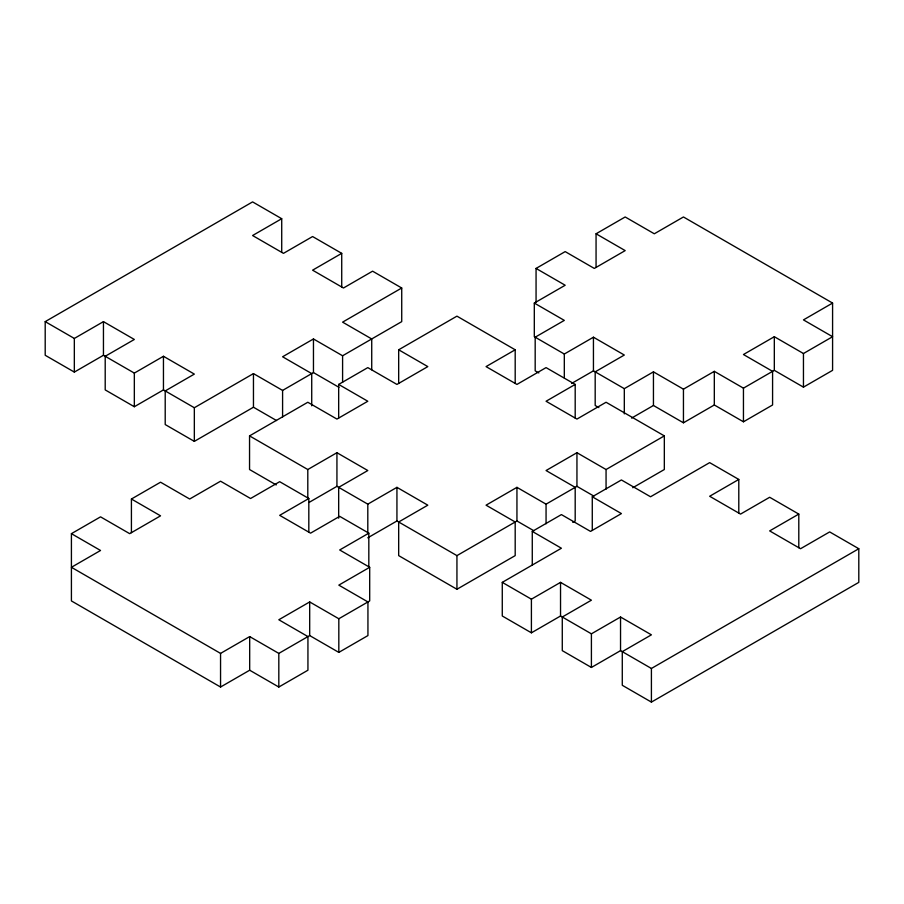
<?xml version="1.0" encoding="UTF-8"?>
<svg xmlns="http://www.w3.org/2000/svg" width="904" height="904" viewBox="0 0 904 904"><rect width="100%" height="100%" fill="white"/><g stroke="black" fill="none" stroke-linecap="round" stroke-linejoin="round"><path stroke-width="1.36" d="M276.522 420.541L253.459 407.229L194.337 441.367L165.206 424.552L165.206 390.923L194.337 374.098L163.454 356.278L134.334 373.092L103.451 355.272L74.331 372.086L45.2 355.272L45.2 321.632L252.589 201.897L281.72 218.712L281.72 252.352M45.2 321.632L74.331 338.446L103.451 321.632L134.334 339.463L105.203 356.278L105.203 389.906L134.334 406.732L163.454 389.906L194.337 407.738L253.459 373.601L282.59 390.415L313.462 372.584L338.955 387.307M281.72 218.712L252.589 235.526L283.46 253.357L312.592 236.543L341.723 253.357L341.723 286.986M341.723 253.357L312.592 270.172L343.463 288.003L372.595 271.177L401.726 288.003L401.726 321.632L342.593 355.769L313.462 338.955L282.59 356.775L311.722 373.601L311.722 405.828M401.726 288.003L342.593 322.14L371.725 338.955L371.725 369.781M368.821 566.797L368.821 533.157L339.689 549.971L369.691 567.294L369.691 600.934L338.819 618.754L309.688 601.94L278.816 619.76L307.936 636.585L307.936 670.214L278.816 687.029L249.685 670.214L220.553 687.029L71.416 600.934L71.416 533.665L100.547 516.851L129.679 533.665L160.55 515.834L131.419 499.019L131.419 532.659M131.419 499.019L160.55 482.205L189.682 499.019L220.553 481.199L250.555 498.511L279.686 481.696L308.818 498.511L308.818 532.151M536.061 302.06L536.061 268.431L565.181 251.606L594.312 268.431L625.184 250.6L596.064 233.786L596.064 267.414M596.064 233.786L625.184 216.971L654.315 233.786L683.447 216.971L832.584 303.066L832.584 370.335L803.453 387.149L774.321 370.335L743.45 388.166L714.318 371.341L683.447 389.172L653.445 371.849L624.314 388.663L593.442 370.843L571.599 383.454M276.24 484.939L249.549 469.526L249.549 435.886L307.801 402.257L336.932 419.072L367.804 401.252L338.672 384.426L338.672 418.066M338.672 384.426L367.804 367.612L396.935 384.426L427.807 366.606L398.675 349.791L398.675 383.42M398.675 349.791L456.938 316.151L515.19 349.791L515.19 383.42M534.309 336.706L534.309 303.066L565.181 285.246L536.061 268.431M538.829 372.945L535.179 370.843L535.179 337.203L564.311 320.389L534.309 303.066M249.549 435.886L307.801 469.526L336.932 452.712L367.804 470.532L338.672 487.346L338.672 518.184M515.19 349.791L486.058 366.606L516.941 384.426L546.061 367.612L575.193 384.426L575.193 418.066M308.818 498.511L279.686 515.337L310.558 533.157L339.689 516.342L368.821 533.157M535.179 337.203L564.311 354.029L593.442 337.203L624.314 355.035L595.182 371.849L595.182 405.489L598.832 407.591M309.01 502.454L336.932 486.341L367.804 504.161L396.935 487.346L427.807 505.178L398.675 521.992L398.675 555.621L456.938 589.261L515.19 555.621L515.19 521.992L486.058 505.178L516.941 487.346L546.061 504.161L576.944 486.341L593.928 496.149M575.193 384.426L546.061 401.252L576.944 419.072L606.064 402.257L664.327 435.886L664.327 469.526L632.766 487.742M367.804 537.801L396.935 520.986L456.938 555.621L516.941 520.986L533.925 530.795M71.416 533.665L100.547 550.479L71.416 567.294L220.553 653.4L249.685 636.585L278.816 653.4L309.688 635.568L338.819 652.394L367.939 635.568L367.939 601.94L338.819 585.125L369.691 567.294M631.602 418.1L653.445 405.489L683.447 422.801L714.318 404.981L743.45 421.795L772.581 404.981L772.581 371.341L743.45 354.526L774.321 336.706L803.453 353.52L832.584 336.706L803.453 319.892L832.584 303.066M664.327 435.886L606.064 469.526L576.944 452.712L546.061 470.532L575.193 487.346L575.193 520.986L572.763 522.388M532.275 565.045L532.275 531.416L561.407 514.591L590.538 531.416L621.41 513.585L592.278 496.771L592.278 530.399M592.278 496.771L621.41 479.956L650.541 496.771L709.663 462.633L738.794 479.448L738.794 513.077M798.797 547.722L798.797 514.093L769.666 530.908L800.548 548.728L829.669 531.914L858.8 548.728L858.8 582.368L651.411 702.103L622.28 685.288L622.28 651.648L651.411 634.834L620.539 617.014L591.408 633.828L560.536 615.997L531.405 632.823L502.274 615.997L502.274 582.368L561.407 548.231L532.275 531.416M502.274 582.368L531.405 599.182L560.536 582.368L591.408 600.188L562.277 617.014L562.277 650.643L591.408 667.457L620.539 650.643L651.411 668.463L858.8 548.728M738.794 479.448L709.663 496.262L740.545 514.093L769.666 497.268L798.797 514.093M803.453 353.52L803.453 387.149M774.321 336.706L774.321 370.335M743.45 388.166L743.45 421.795M714.318 371.341L714.318 404.981M683.447 389.172L683.447 422.801M653.445 371.849L653.445 405.489M651.411 668.463L651.411 702.103M624.314 388.663L624.314 413.896M620.539 617.014L620.539 650.643M606.064 469.526L606.064 489.143M593.442 337.203L593.442 370.843M591.408 633.828L591.408 667.457M576.944 452.712L576.944 486.341M564.311 354.029L564.311 377.849M560.536 582.368L560.536 615.997M546.061 504.161L546.061 523.789M531.405 599.182L531.405 632.823M516.941 487.346L516.941 520.986M456.938 555.621L456.938 589.261M396.935 487.346L396.935 520.986M367.804 504.161L367.804 533.597M342.593 355.769L342.593 382.403M338.819 618.754L338.819 652.394M336.932 452.712L336.932 486.341M313.462 338.955L313.462 372.584M309.688 601.94L309.688 635.568M307.801 469.526L307.801 498.951M282.59 390.415L282.59 417.038M278.816 653.4L278.816 687.029M253.459 373.601L253.459 407.229M249.685 636.585L249.685 670.214M220.553 653.4L220.553 687.029M194.337 407.738L194.337 441.367M163.454 356.278L163.454 389.906M134.334 373.092L134.334 406.732M103.451 321.632L103.451 355.272M74.331 338.446L74.331 372.086"/></g></svg>
